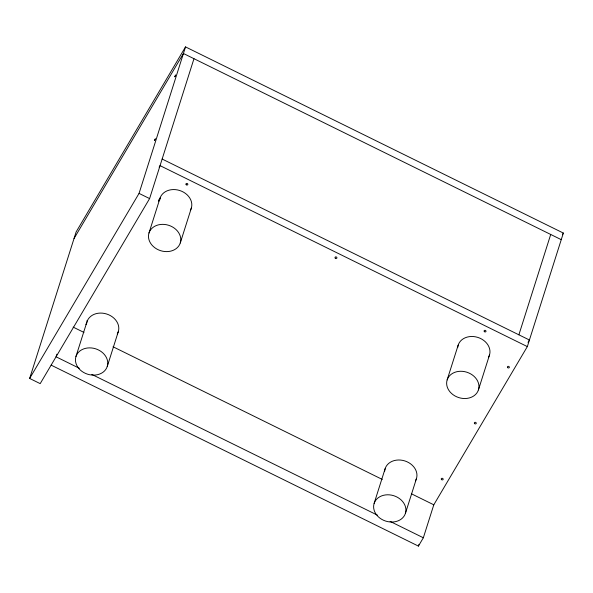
<?xml version="1.0" encoding="UTF-8"?>
<svg xmlns="http://www.w3.org/2000/svg" width="593" height="593" viewBox="0 0 593 593"><rect width="100%" height="100%" fill="white"/><g stroke="black" fill="none" stroke-linecap="round" stroke-linejoin="round"><path stroke-width="0.89" d="M154.506 140.563L155.373 138.806L154.536 140.571M175.602 75.148L174.75 76.845L175.587 75.081M193.978 58.685L149.599 198.588L40.191 383.634L29.65 378.438L76.119 231.945L185.52 46.899L563.35 233.064L527.333 346.601L433.416 505.451M56.884 354.199L56.061 356.801L79.321 368.268M75.956 356.512L86.993 321.717M29.65 378.438L139.051 193.4L185.52 46.899M148.984 232.99L160.021 198.203M107.244 366.489A16.419 13.32 17.6 0 0 87.297 348.017A16.419 13.32 17.6 0 0 80.263 369.988A16.419 13.32 17.6 0 0 107.244 366.489L118.281 331.695M180.272 242.974A16.419 13.32 17.6 0 0 160.325 224.502A16.419 13.32 17.6 0 0 153.291 246.473A16.419 13.32 17.6 0 0 180.272 242.974L191.309 208.18M374.116 503.42L385.154 468.626M447.144 379.905L458.181 345.111M405.404 513.405A16.419 13.32 17.6 0 0 385.457 494.933A16.419 13.32 17.6 0 0 378.43 516.903A16.419 13.32 17.6 0 0 405.404 513.405L416.442 478.61M51.131 365.125L418.413 546.101L418.969 544.367M418.413 546.101L423.343 537.769L433.794 504.813L411.357 493.754M478.432 389.89A16.419 13.32 17.6 0 0 458.485 371.418A16.419 13.32 17.6 0 0 451.451 393.389A16.419 13.32 17.6 0 0 478.432 389.89L489.47 355.096M518.882 334.815L550.712 234.465M74.029 238.534L183.43 53.496L561.26 239.661M159.117 167.219L160.051 165.632L527.333 346.601M159.124 199.604L160.066 198.01M158.427 201.057L159.836 198.685M158.724 200.827L160.125 198.455M562.409 234.658L563.35 233.064M528.015 342.391L529.423 340.011L162.141 159.035M139.051 193.4L149.599 198.588M73.161 327.114L83.961 332.436M113.048 346.772L382.277 479.426M91.789 374.405L377.637 515.25M390.105 521.395L423.343 537.769M86.37 324.282A4.929 3.995 17.6 0 1 85.718 324.171M87.008 320.465A4.929 3.995 17.6 0 1 87.623 320.769M457.692 347.654A16.419 13.32 17.6 0 1 477.802 337.395A16.419 13.32 17.6 0 1 488.469 357.32M159.532 200.738A16.419 13.32 17.6 0 1 179.642 190.479A16.419 13.32 17.6 0 1 190.309 210.404M86.504 324.252A16.419 13.32 17.6 0 1 106.614 313.993A16.419 13.32 17.6 0 1 117.288 333.926M384.664 471.168A16.419 13.32 17.6 0 1 404.774 460.909A16.419 13.32 17.6 0 1 415.448 480.834M507.704 367.645A0.986 0.801 17.6 0 0 509.328 367.43A0.986 0.801 17.6 0 0 508.127 366.326A0.986 0.801 17.6 0 0 507.704 367.645M474.615 423.617A0.986 0.801 17.6 0 0 476.231 423.409A0.986 0.801 17.6 0 0 475.037 422.298A0.986 0.801 17.6 0 0 474.615 423.617M441.518 479.596A0.986 0.801 17.6 0 0 443.141 479.381A0.986 0.801 17.6 0 0 441.941 478.277A0.986 0.801 17.6 0 0 441.518 479.596M186.202 184.734A0.986 0.801 17.6 0 0 187.818 184.527A0.986 0.801 17.6 0 0 186.625 183.415A0.986 0.801 17.6 0 0 186.202 184.734M335.282 258.192A0.986 0.801 17.6 0 0 336.898 257.977A0.986 0.801 17.6 0 0 335.705 256.873A0.986 0.801 17.6 0 0 335.282 258.192M484.362 331.65A0.986 0.801 17.6 0 0 485.978 331.435A0.986 0.801 17.6 0 0 484.785 330.331A0.986 0.801 17.6 0 0 484.362 331.65"/></g></svg>
